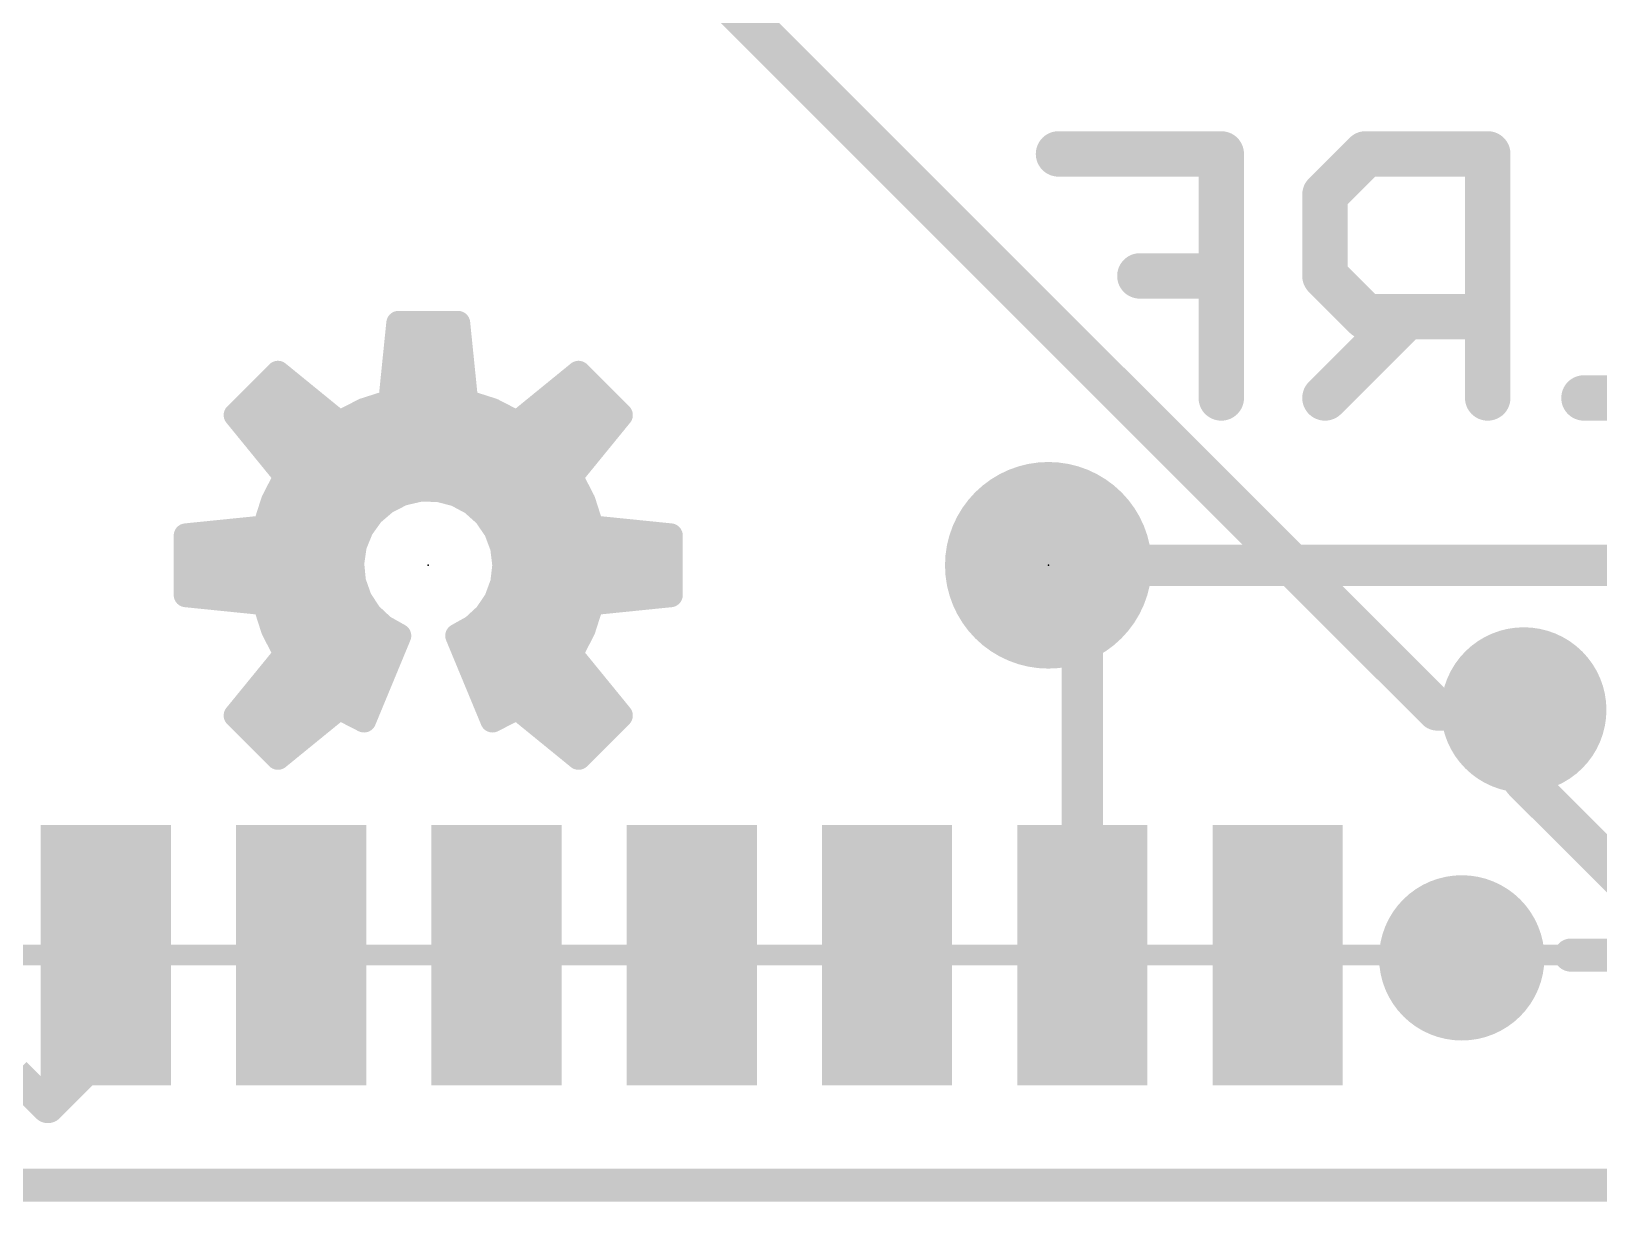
# Model space of a CAD drawing. Extents: x -0.1 to 42, y -11.4 to 16.1.
# Drawn here: x 15.34 to 24.97, y -0.1 to 7.09 of the extents above; entities that cross this region are included whole.
import ezdxf

# ---------------------------------------------------------------- set-up
doc = ezdxf.new("R2010")
doc.units = 0
for name, color, linetype in [('1', 12, 'CONTINUOUS'), ('16', 132, 'CONTINUOUS'), ('18', 110, 'CONTINUOUS'), ('20', 53, 'CONTINUOUS'), ('21', 41, 'CONTINUOUS'), ('22', 40, 'CONTINUOUS'), ('24', 53, 'CONTINUOUS'), ('51', 53, 'CONTINUOUS')]:
    doc.layers.add(name, color=color, linetype=linetype)

# ---------------------------------------------------------------- blocks, each defined once
blk = doc.blocks.new('PIE')
at = {"const_width": 0.5}
blk.add_lwpolyline([(0, -0.25, 1), (0, 0.25, 1), (0, -0.25)], format="xyb", dxfattribs=at)
blk = doc.blocks.new('RECT')
blk.add_solid([(-0.5, -0.5), (0.5, -0.5), (-0.5, 0.5), (0.5, 0.5)])
blk = doc.blocks.new('ROUNDV')
at = {"const_width": 0.5}
blk.add_lwpolyline([(0, -0.25, 1), (0, 0.25, 1), (0, -0.25)], format="xyb", dxfattribs=at)

msp = doc.modelspace()

# ---------------------------------------------------------------- linework, layer by layer
at = {"layer": '1'}
for points, const_width in [([(13.4, 13.5), (23.979, 2.921)], 0.254), ([(21.799, 3.601), (21.59, 3.81)], 0.254), ([(21.799, 1.414), (21.799, 3.601)], 0.254), ([(23.979, 2.921), (24.511, 2.921)], 0.254), ([(6.731, 0), (41.91, 0)], 0.2032)]:
    msp.add_lwpolyline(points, dxfattribs=dict(at, const_width=const_width))
at = {"layer": '1', "const_width": 0.127}
for points in [[(21.6349, 3.8549, 1), (21.5451, 3.7651)], [(21.8625, 3.601, 1), (21.7355, 3.601)], [(21.7541, 3.5561, 1), (21.8439, 3.6459)], [(23.979, 2.9845, 1), (23.979, 2.8575)], [(23.9341, 2.8761, 1), (24.0239, 2.9659)], [(24.511, 2.8575, 1), (24.511, 2.9845)], [(21.7355, 1.414, 1), (21.8625, 1.414)]]:
    msp.add_lwpolyline(points, format="xyb", dxfattribs=at)
at = {"layer": '16'}
for points, const_width in [([(30.788, 3.81), (21.59, 3.81)], 0.254), ([(24.511, 2.921), (24.511, 2.794)], 0.254), ([(24.511, 2.489), (24.511, 2.921)], 0.254), ([(26, 1), (24.511, 2.489)], 0.254), ([(15.6464, 1.0927), (15.6464, 0.686)], 0.2032), ([(15.443, 0.4826), (15.2397, 0.686)], 0.2032), ([(15.6464, 0.686), (15.443, 0.4826)], 0.2032), ([(6.731, 0), (41.91, 0)], 0.2032)]:
    msp.add_lwpolyline(points, dxfattribs=dict(at, const_width=const_width))
for points, const_width in [([(21.59, 3.8735, 1), (21.59, 3.7465)], 0.127), ([(24.5745, 2.921, 1), (24.4475, 2.921)], 0.127), ([(24.5745, 2.921, 1), (24.4475, 2.921)], 0.127), ([(24.4475, 2.794, 1), (24.5745, 2.794)], 0.127), ([(24.5559, 2.5339, 1), (24.4661, 2.4441)], 0.127), ([(24.4475, 2.489, 1), (24.5745, 2.489)], 0.127), ([(15.6972, 1.0927, 1), (15.5956, 1.0927)], 0.1016), ([(15.6823, 0.6501, 1), (15.6105, 0.7219)], 0.1016), ([(15.5956, 0.686, 1), (15.6972, 0.686)], 0.1016), ([(15.4071, 0.5185, 1), (15.4789, 0.4467)], 0.1016), ([(15.4071, 0.4467, 1), (15.4789, 0.5185)], 0.1016)]:
    msp.add_lwpolyline(points, format="xyb", dxfattribs=dict(at, const_width=const_width))
at = {"layer": '20', "const_width": 0.2032}
msp.add_lwpolyline([(0, 0), (41.91, 0)], dxfattribs=at)
at = {"layer": '21', "const_width": 0.2032}
msp.add_lwpolyline([(25.799, 1.414), (24.799, 1.414)], dxfattribs=at)
at = {"layer": '21', "const_width": 0.1016}
msp.add_lwpolyline([(24.799, 1.4648, 1), (24.799, 1.3632)], format="xyb", dxfattribs=at)
at = {"layer": '22'}
for points, const_width in [([(22.6525, 6.3386), (21.6526, 6.3386)], 0.2794), ([(22.6525, 4.8387), (22.6525, 6.3386)], 0.2794), ([(23.5397, 6.3386), (23.2897, 6.0886)], 0.2794), ([(24.2896, 6.3386), (23.5397, 6.3386)], 0.2794), ([(24.2896, 4.8387), (24.2896, 6.3386)], 0.2794), ([(23.2897, 6.0886), (23.2897, 5.5886)], 0.2794), ([(22.6525, 5.5886), (22.1525, 5.5886)], 0.2794), ([(23.2897, 5.5886), (23.5397, 5.3387)], 0.2794), ([(23.7897, 5.3387), (23.2897, 4.8387)], 0.2794), ([(23.5397, 5.3387), (24.2896, 5.3387)], 0.2794), ([(17.548, 4.8149), (17.5972, 5.2988)], 0.15), ([(17.5922, 5.25), (17.9678, 5.25)], 0.15), ([(17.5972, 5.2988), (17.9628, 5.2988)], 0.15), ([(17.9628, 5.2988), (18.012, 4.8149)], 0.15), ([(17.577, 5.1), (17.983, 5.1)], 0.15), ([(16.598, 4.7335), (16.8565, 4.992)], 0.15), ([(16.8145, 4.95), (16.908, 4.95)], 0.15), ([(16.8565, 4.992), (17.2335, 4.6846)], 0.15), ([(17.5617, 4.95), (17.9983, 4.95)], 0.15), ([(18.3265, 4.6846), (18.7035, 4.992)], 0.15), ([(18.652, 4.95), (18.7455, 4.95)], 0.15), ([(18.7035, 4.992), (18.962, 4.7335)], 0.15), ([(25.3811, 4.8387), (24.8811, 4.8387)], 0.2794), ([(16.6645, 4.8), (17.092, 4.8)], 0.15), ([(17.2335, 4.6846), (17.3853, 4.7628)], 0.15), ([(17.3853, 4.7628), (17.548, 4.8149)], 0.15), ([(17.5015, 4.8), (18.0585, 4.8)], 0.15), ([(18.012, 4.8149), (18.1747, 4.7628)], 0.15), ([(18.1747, 4.7628), (18.3265, 4.6846)], 0.15), ([(18.468, 4.8), (18.8955, 4.8)], 0.15), ([(16.9054, 4.3565), (16.598, 4.7335)], 0.15), ([(16.6661, 4.65), (18.8939, 4.65)], 0.15), ([(18.962, 4.7335), (18.6546, 4.3565)], 0.15), ([(16.7884, 4.5), (18.7716, 4.5)], 0.15), ([(16.8272, 4.2047), (16.9054, 4.3565)], 0.15), ([(18.6546, 4.3565), (18.7328, 4.2047)], 0.15), ([(16.902, 4.35), (18.6579, 4.35)], 0.15), ([(17.729, 4.2758), (17.6198, 4.2504)], 0.15), ([(17.8412, 4.2746), (17.729, 4.2758)], 0.15), ([(17.9499, 4.2468), (17.8412, 4.2746)], 0.15), ([(16.7751, 4.042), (16.8272, 4.2047)], 0.15), ([(16.8257, 4.2), (17.5204, 4.2)], 0.15), ([(17.5197, 4.1996), (17.4345, 4.1266)], 0.15), ([(17.6198, 4.2504), (17.5197, 4.1996)], 0.15), ([(18.0489, 4.1939), (17.9499, 4.2468)], 0.15), ([(18.0374, 4.2), (18.7343, 4.2)], 0.15), ([(18.1324, 4.119), (18.0489, 4.1939)], 0.15), ([(18.7328, 4.2047), (18.7849, 4.042)], 0.15), ([(17.4345, 4.1266), (17.3692, 4.0354)], 0.15), ([(18.1958, 4.0264), (18.1324, 4.119)], 0.15), ([(16.2912, 3.9928), (16.7751, 4.042)], 0.15), ([(16.2912, 3.6272), (16.2912, 3.9928)], 0.15), ([(16.7777, 4.05), (17.3796, 4.05)], 0.15), ([(17.3692, 4.0354), (17.3273, 3.9313)], 0.15), ([(18.1797, 4.05), (18.7823, 4.05)], 0.15), ([(18.2353, 3.9214), (18.1958, 4.0264)], 0.15), ([(18.7849, 4.042), (19.2688, 3.9928)], 0.15), ([(19.2688, 3.9928), (19.2688, 3.6272)], 0.15), ([(16.2912, 3.9), (17.3229, 3.9)], 0.15), ([(17.3273, 3.9313), (17.3115, 3.8202)], 0.15), ([(18.2488, 3.81), (18.2353, 3.9214)], 0.15), ([(18.2379, 3.9), (19.2688, 3.9)], 0.15), ([(17.3115, 3.8202), (17.3224, 3.7085)], 0.15), ([(18.2359, 3.7006), (18.2488, 3.81)], 0.15), ([(16.2912, 3.75), (17.3184, 3.75)], 0.15), ([(17.3224, 3.7085), (17.3597, 3.6027)], 0.15), ([(18.1977, 3.5972), (18.2359, 3.7006)], 0.15), ([(18.2417, 3.75), (19.2688, 3.75)], 0.15), ([(16.7751, 3.578), (16.2912, 3.6272)], 0.15), ([(16.5587, 3.6), (17.3614, 3.6)], 0.15), ([(17.3597, 3.6027), (17.421, 3.5087)], 0.15), ([(18.1365, 3.5055), (18.1977, 3.5972)], 0.15), ([(18.1988, 3.6), (19.0013, 3.6)], 0.15), ([(19.2688, 3.6272), (18.7849, 3.578)], 0.15), ([(16.8272, 3.4153), (16.7751, 3.578)], 0.15), ([(17.421, 3.5087), (17.5028, 3.432)], 0.15), ([(18.0556, 3.4307), (18.1365, 3.5055)], 0.15), ([(18.7849, 3.578), (18.7328, 3.4153)], 0.15), ([(16.8161, 3.45), (17.4836, 3.45)], 0.15), ([(16.9054, 3.2635), (16.8272, 3.4153)], 0.15), ([(17.5028, 3.432), (17.6006, 3.3769)], 0.15), ([(17.9594, 3.3769), (18.0556, 3.4307)], 0.15), ([(18.0764, 3.45), (18.7439, 3.45)], 0.15), ([(18.7328, 3.4153), (18.6546, 3.2635)], 0.15), ([(16.8866, 3.3), (17.5687, 3.3)], 0.15), ([(17.6006, 3.3769), (17.3853, 2.8572)], 0.15), ([(18.1747, 2.8572), (17.9594, 3.3769)], 0.15), ([(17.9913, 3.3), (18.6734, 3.3)], 0.15), ([(16.598, 2.8865), (16.9054, 3.2635)], 0.15), ([(18.6546, 3.2635), (18.962, 2.8865)], 0.15), ([(16.8129, 3.15), (17.5066, 3.15)], 0.15), ([(18.0534, 3.15), (18.7471, 3.15)], 0.15), ([(16.6905, 3), (17.4445, 3)], 0.15), ([(17.2335, 2.9354), (16.8565, 2.628)], 0.15), ([(17.3853, 2.8572), (17.2335, 2.9354)], 0.15), ([(18.1155, 3), (18.8695, 3)], 0.15), ([(18.3265, 2.9354), (18.1747, 2.8572)], 0.15), ([(18.7035, 2.628), (18.3265, 2.9354)], 0.15), ([(16.8565, 2.628), (16.598, 2.8865)], 0.15), ([(16.6345, 2.85), (17.1288, 2.85)], 0.15), ([(18.4312, 2.85), (18.9255, 2.85)], 0.15), ([(18.962, 2.8865), (18.7035, 2.628)], 0.15), ([(16.7845, 2.7), (16.9448, 2.7)], 0.15), ([(18.6152, 2.7), (18.7755, 2.7)], 0.15)]:
    msp.add_lwpolyline(points, dxfattribs=dict(at, const_width=const_width))
for points, const_width in [([(21.6526, 6.4084, 1), (21.6526, 6.2687)], 0.1397), ([(22.7223, 6.3386, 1), (22.5826, 6.3386)], 0.1397), ([(22.6525, 6.2687, 1), (22.6525, 6.4084)], 0.1397), ([(23.5397, 6.4084, 1), (23.5397, 6.2687)], 0.1397), ([(23.5891, 6.2892, 1), (23.4903, 6.388)], 0.1397), ([(24.3595, 6.3386, 1), (24.2198, 6.3386)], 0.1397), ([(24.2896, 6.2687, 1), (24.2896, 6.4084)], 0.1397), ([(23.3596, 6.0886, 1), (23.2199, 6.0886)], 0.1397), ([(23.2403, 6.138, 1), (23.3391, 6.0392)], 0.1397), ([(22.1525, 5.6585, 1), (22.1525, 5.5188)], 0.1397), ([(22.6525, 5.5188, 1), (22.6525, 5.6585)], 0.1397), ([(23.3391, 5.638, 1), (23.2403, 5.5392)], 0.1397), ([(23.2199, 5.5886, 1), (23.3596, 5.5886)], 0.1397), ([(23.5397, 5.4085, 1), (23.5397, 5.2688)], 0.1397), ([(23.4903, 5.2893, 1), (23.5891, 5.3881)], 0.1397), ([(23.8391, 5.2893, 1), (23.7403, 5.3881)], 0.1397), ([(24.2896, 5.2688, 1), (24.2896, 5.4085)], 0.1397), ([(17.5922, 5.2875, 1), (17.5922, 5.2125)], 0.075), ([(17.5972, 5.3363, 1), (17.5972, 5.2613)], 0.075), ([(17.6345, 5.295, 1), (17.5599, 5.3026)], 0.075), ([(18.0001, 5.3026, 1), (17.9255, 5.295)], 0.075), ([(17.9628, 5.2613, 1), (17.9628, 5.3363)], 0.075), ([(17.9678, 5.2125, 1), (17.9678, 5.2875)], 0.075), ([(17.577, 5.1375, 1), (17.577, 5.0625)], 0.075), ([(17.983, 5.0625, 1), (17.983, 5.1375)], 0.075), ([(16.8145, 4.9875, 1), (16.8145, 4.9125)], 0.075), ([(16.8802, 5.0211, 1), (16.8328, 4.9629)], 0.075), ([(16.883, 4.9655, 1), (16.83, 5.0185)], 0.075), ([(16.908, 4.9125, 1), (16.908, 4.9875)], 0.075), ([(17.5617, 4.9875, 1), (17.5617, 4.9125)], 0.075), ([(17.9983, 4.9125, 1), (17.9983, 4.9875)], 0.075), ([(18.652, 4.9875, 1), (18.652, 4.9125)], 0.075), ([(18.73, 5.0185, 1), (18.677, 4.9655)], 0.075), ([(18.7272, 4.9629, 1), (18.6798, 5.0211)], 0.075), ([(18.7455, 4.9125, 1), (18.7455, 4.9875)], 0.075), ([(23.2403, 4.8881, 1), (23.3391, 4.7893)], 0.1397), ([(24.8811, 4.9085, 1), (24.8811, 4.7689)], 0.1397), ([(16.6645, 4.8375, 1), (16.6645, 4.7625)], 0.075), ([(17.092, 4.7625, 1), (17.092, 4.8375)], 0.075), ([(17.3739, 4.7985, 1), (17.3968, 4.7271)], 0.075), ([(17.4025, 4.7295, 1), (17.3682, 4.7962)], 0.075), ([(17.5015, 4.8375, 1), (17.5015, 4.7625)], 0.075), ([(17.5107, 4.8187, 1), (17.5853, 4.8111)], 0.075), ([(17.5594, 4.7792, 1), (17.5366, 4.8506)], 0.075), ([(18.0234, 4.8506, 1), (18.0006, 4.7792)], 0.075), ([(17.9747, 4.8111, 1), (18.0493, 4.8187)], 0.075), ([(18.0585, 4.7625, 1), (18.0585, 4.8375)], 0.075), ([(18.1918, 4.7962, 1), (18.1575, 4.7295)], 0.075), ([(18.1632, 4.7271, 1), (18.1861, 4.7985)], 0.075), ([(18.468, 4.8375, 1), (18.468, 4.7625)], 0.075), ([(18.8955, 4.7625, 1), (18.8955, 4.8375)], 0.075), ([(22.5826, 4.8387, 1), (22.7223, 4.8387)], 0.1397), ([(24.2198, 4.8387, 1), (24.3595, 4.8387)], 0.1397), ([(16.6271, 4.7572, 1), (16.5689, 4.7098)], 0.075), ([(16.5715, 4.76, 1), (16.6245, 4.707)], 0.075), ([(16.6661, 4.6875, 1), (16.6661, 4.6125)], 0.075), ([(17.2163, 4.7179, 1), (17.2507, 4.6513)], 0.075), ([(17.2098, 4.6555, 1), (17.2572, 4.7137)], 0.075), ([(18.3028, 4.7137, 1), (18.3502, 4.6555)], 0.075), ([(18.3093, 4.6513, 1), (18.3437, 4.7179)], 0.075), ([(18.8939, 4.6125, 1), (18.8939, 4.6875)], 0.075), ([(18.9911, 4.7098, 1), (18.9329, 4.7572)], 0.075), ([(18.9355, 4.707, 1), (18.9885, 4.76)], 0.075), ([(16.7884, 4.5375, 1), (16.7884, 4.4625)], 0.075), ([(18.7716, 4.4625, 1), (18.7716, 4.5375)], 0.075), ([(16.9387, 4.3393, 1), (16.8721, 4.3737)], 0.075), ([(18.6879, 4.3737, 1), (18.6213, 4.3393)], 0.075), ([(16.902, 4.3875, 1), (16.902, 4.3125)], 0.075), ([(16.8763, 4.3328, 1), (16.9345, 4.3802)], 0.075), ([(17.7294, 4.3133, 1), (17.7286, 4.2383)], 0.075), ([(17.7375, 4.2393, 1), (17.7205, 4.3124)], 0.075), ([(17.8505, 4.3109, 1), (17.8319, 4.2383)], 0.075), ([(17.8408, 4.2371, 1), (17.8416, 4.3121)], 0.075), ([(18.6255, 4.3802, 1), (18.6837, 4.3328)], 0.075), ([(18.6579, 4.3125, 1), (18.6579, 4.3875)], 0.075), ([(16.8257, 4.2375, 1), (16.8257, 4.1625)], 0.075), ([(16.7938, 4.2218, 1), (16.8605, 4.1875)], 0.075), ([(16.8629, 4.1932, 1), (16.7915, 4.2161)], 0.075), ([(17.5027, 4.2331, 1), (17.5366, 4.1662)], 0.075), ([(17.5441, 4.1712, 1), (17.4953, 4.2281)], 0.075), ([(17.5204, 4.1625, 1), (17.5204, 4.2375)], 0.075), ([(17.6112, 4.2869, 1), (17.6283, 4.2138)], 0.075), ([(17.6367, 4.2169, 1), (17.6028, 4.2838)], 0.075), ([(17.9676, 4.2798, 1), (17.9322, 4.2137)], 0.075), ([(17.9406, 4.2104, 1), (17.9592, 4.2831)], 0.075), ([(18.0374, 4.2375, 1), (18.0374, 4.1625)], 0.075), ([(18.0739, 4.2218, 1), (18.0239, 4.166)], 0.075), ([(18.0312, 4.1608, 1), (18.0666, 4.227)], 0.075), ([(18.7685, 4.2161, 1), (18.6971, 4.1932)], 0.075), ([(18.6995, 4.1875, 1), (18.7662, 4.2218)], 0.075), ([(18.7343, 4.1625, 1), (18.7343, 4.2375)], 0.075), ([(17.4101, 4.155, 1), (17.4589, 4.0981)], 0.075), ([(17.465, 4.1047, 1), (17.404, 4.1484)], 0.075), ([(18.1634, 4.1402, 1), (18.1015, 4.0978)], 0.075), ([(18.1074, 4.0911, 1), (18.1575, 4.1469)], 0.075), ([(16.3287, 3.9928, 1), (16.2537, 3.9928)], 0.075), ([(16.2874, 4.0301, 1), (16.295, 3.9555)], 0.075), ([(16.7394, 4.0534, 1), (16.8108, 4.0306)], 0.075), ([(16.7777, 4.0875, 1), (16.7777, 4.0125)], 0.075), ([(16.7789, 4.0047, 1), (16.7713, 4.0793)], 0.075), ([(17.3387, 4.0572, 1), (17.3996, 4.0135)], 0.075), ([(17.4039, 4.0214, 1), (17.3344, 4.0494)], 0.075), ([(17.3796, 4.0125, 1), (17.3796, 4.0875)], 0.075), ([(18.1797, 4.0875, 1), (18.1797, 4.0125)], 0.075), ([(18.2309, 4.0396, 1), (18.1607, 4.0132)], 0.075), ([(18.1649, 4.0052, 1), (18.2268, 4.0476)], 0.075), ([(18.7887, 4.0793, 1), (18.7811, 4.0047)], 0.075), ([(18.7492, 4.0306, 1), (18.8206, 4.0534)], 0.075), ([(18.7823, 4.0125, 1), (18.7823, 4.0875)], 0.075), ([(19.3063, 3.9928, 1), (19.2313, 3.9928)], 0.075), ([(19.265, 3.9555, 1), (19.2726, 4.0301)], 0.075), ([(16.2912, 3.9375, 1), (16.2912, 3.8625)], 0.075), ([(17.2925, 3.9452, 1), (17.3621, 3.9173)], 0.075), ([(17.3645, 3.926, 1), (17.2902, 3.9366)], 0.075), ([(17.3229, 3.8625, 1), (17.3229, 3.9375)], 0.075), ([(18.2726, 3.9259, 1), (18.1981, 3.9169)], 0.075), ([(18.2003, 3.9082, 1), (18.2704, 3.9346)], 0.075), ([(18.2379, 3.9375, 1), (18.2379, 3.8625)], 0.075), ([(19.2688, 3.8625, 1), (19.2688, 3.9375)], 0.075), ([(17.3488, 3.8238, 1), (17.2741, 3.8165)], 0.075), ([(17.2743, 3.8255, 1), (17.3486, 3.8149)], 0.075), ([(18.286, 3.8056, 1), (18.2116, 3.8144)], 0.075), ([(18.2116, 3.8055, 1), (18.286, 3.8145)], 0.075), ([(16.2912, 3.7875, 1), (16.2912, 3.7125)], 0.075), ([(17.3578, 3.721, 1), (17.2871, 3.6961)], 0.075), ([(17.3184, 3.7125, 1), (17.3184, 3.7875)], 0.075), ([(18.271, 3.6876, 1), (18.2007, 3.7135)], 0.075), ([(18.2417, 3.7875, 1), (18.2417, 3.7125)], 0.075), ([(19.2688, 3.7125, 1), (19.2688, 3.7875)], 0.075), ([(16.295, 3.6645, 1), (16.2874, 3.5899)], 0.075), ([(16.2537, 3.6272, 1), (16.3287, 3.6272)], 0.075), ([(16.5587, 3.6375, 1), (16.5587, 3.5625)], 0.075), ([(17.2851, 3.7048, 1), (17.3598, 3.7122)], 0.075), ([(17.3911, 3.6231, 1), (17.3282, 3.5822)], 0.075), ([(17.3614, 3.5625, 1), (17.3614, 3.6375)], 0.075), ([(18.1988, 3.6375, 1), (18.1988, 3.5625)], 0.075), ([(18.2289, 3.5763, 1), (18.1665, 3.618)], 0.075), ([(18.1986, 3.705, 1), (18.2731, 3.6962)], 0.075), ([(19.0013, 3.5625, 1), (19.0013, 3.6375)], 0.075), ([(19.2313, 3.6272, 1), (19.3063, 3.6272)], 0.075), ([(19.2726, 3.5899, 1), (19.265, 3.6645)], 0.075), ([(16.8108, 3.5894, 1), (16.7394, 3.5666)], 0.075), ([(16.7713, 3.5407, 1), (16.7789, 3.6153)], 0.075), ([(17.3243, 3.5902, 1), (17.395, 3.6151)], 0.075), ([(17.4466, 3.536, 1), (17.3953, 3.4813)], 0.075), ([(17.3895, 3.4882, 1), (17.4524, 3.5292)], 0.075), ([(18.1053, 3.5264, 1), (18.1677, 3.4847)], 0.075), ([(18.1619, 3.478, 1), (18.111, 3.5331)], 0.075), ([(18.1625, 3.6101, 1), (18.2329, 3.5842)], 0.075), ([(18.7811, 3.6153, 1), (18.7887, 3.5407)], 0.075), ([(18.8206, 3.5666, 1), (18.7492, 3.5894)], 0.075), ([(16.8161, 3.4875, 1), (16.8161, 3.4125)], 0.075), ([(16.8605, 3.4325, 1), (16.7938, 3.3982)], 0.075), ([(17.5212, 3.4646, 1), (17.4844, 3.3993)], 0.075), ([(17.4772, 3.4046, 1), (17.5285, 3.4593)], 0.075), ([(17.4836, 3.4125, 1), (17.4836, 3.4875)], 0.075), ([(18.0301, 3.4583, 1), (18.081, 3.4032)], 0.075), ([(18.0739, 3.398, 1), (18.0372, 3.4635)], 0.075), ([(18.0764, 3.4875, 1), (18.0764, 3.4125)], 0.075), ([(18.7662, 3.3982, 1), (18.6995, 3.4325)], 0.075), ([(18.7439, 3.4125, 1), (18.7439, 3.4875)], 0.075), ([(16.7915, 3.4039, 1), (16.8629, 3.4268)], 0.075), ([(16.8866, 3.3375, 1), (16.8866, 3.2625)], 0.075), ([(17.6352, 3.3625, 1), (17.566, 3.3913)], 0.075), ([(17.5687, 3.2625, 1), (17.5687, 3.3375)], 0.075), ([(17.5822, 3.3442, 1), (17.619, 3.4096)], 0.075), ([(17.994, 3.3913, 1), (17.9248, 3.3625)], 0.075), ([(17.9411, 3.4096, 1), (17.9777, 3.3442)], 0.075), ([(17.9913, 3.3375, 1), (17.9913, 3.2625)], 0.075), ([(18.6734, 3.2625, 1), (18.6734, 3.3375)], 0.075), ([(18.6971, 3.4268, 1), (18.7685, 3.4039)], 0.075), ([(16.8721, 3.2463, 1), (16.9387, 3.2807)], 0.075), ([(16.9345, 3.2398, 1), (16.8763, 3.2872)], 0.075), ([(18.6837, 3.2872, 1), (18.6255, 3.2398)], 0.075), ([(18.6213, 3.2807, 1), (18.6879, 3.2463)], 0.075), ([(16.8129, 3.1875, 1), (16.8129, 3.1125)], 0.075), ([(17.5066, 3.1125, 1), (17.5066, 3.1875)], 0.075), ([(18.0534, 3.1875, 1), (18.0534, 3.1125)], 0.075), ([(18.7471, 3.1125, 1), (18.7471, 3.1875)], 0.075), ([(16.6905, 3.0375, 1), (16.6905, 2.9625)], 0.075), ([(17.2507, 2.9687, 1), (17.2163, 2.9021)], 0.075), ([(17.2572, 2.9063, 1), (17.2098, 2.9645)], 0.075), ([(17.4445, 2.9625, 1), (17.4445, 3.0375)], 0.075), ([(18.1155, 3.0375, 1), (18.1155, 2.9625)], 0.075), ([(18.3502, 2.9645, 1), (18.3028, 2.9063)], 0.075), ([(18.3437, 2.9021, 1), (18.3093, 2.9687)], 0.075), ([(18.8695, 2.9625, 1), (18.8695, 3.0375)], 0.075), ([(16.6245, 2.913, 1), (16.5715, 2.86)], 0.075), ([(16.5689, 2.9102, 1), (16.6271, 2.8628)], 0.075), ([(16.6345, 2.8875, 1), (16.6345, 2.8125)], 0.075), ([(17.1288, 2.8125, 1), (17.1288, 2.8875)], 0.075), ([(17.3507, 2.8716, 1), (17.4199, 2.8428)], 0.075), ([(17.3681, 2.8239, 1), (17.4025, 2.8905)], 0.075), ([(18.1575, 2.8905, 1), (18.1919, 2.8239)], 0.075), ([(18.1401, 2.8428, 1), (18.2093, 2.8716)], 0.075), ([(18.4312, 2.8875, 1), (18.4312, 2.8125)], 0.075), ([(18.9255, 2.8125, 1), (18.9255, 2.8875)], 0.075), ([(18.9329, 2.8628, 1), (18.9911, 2.9102)], 0.075), ([(18.9885, 2.86, 1), (18.9355, 2.913)], 0.075), ([(16.7845, 2.7375, 1), (16.7845, 2.6625)], 0.075), ([(16.9448, 2.6625, 1), (16.9448, 2.7375)], 0.075), ([(18.6152, 2.7375, 1), (18.6152, 2.6625)], 0.075), ([(18.7755, 2.6625, 1), (18.7755, 2.7375)], 0.075), ([(16.8328, 2.6571, 1), (16.8802, 2.5989)], 0.075), ([(16.83, 2.6015, 1), (16.883, 2.6545)], 0.075), ([(18.677, 2.6545, 1), (18.73, 2.6015)], 0.075), ([(18.6798, 2.5989, 1), (18.7272, 2.6571)], 0.075)]:
    msp.add_lwpolyline(points, format="xyb", dxfattribs=dict(at, const_width=const_width))
at = {"layer": '24'}
for p in [(17.78, 3.81), (21.59, 3.81)]:
    msp.add_point(p, dxfattribs=at)
at = {"layer": '51', "const_width": 0.127}
msp.add_lwpolyline([(-0.001, 1.414), (25.799, 1.414)], dxfattribs=at)

# ---------------------------------------------------------------- block references
at = {"layer": '1', "xscale": 0.8, "yscale": 1.6, "rotation": 180}
for p in [(15.799, 1.414), (16.999, 1.414), (18.199, 1.414), (19.399, 1.414), (20.599, 1.414), (21.799, 1.414), (22.999, 1.414)]:
    msp.add_blockref('RECT', p, dxfattribs=at)
at = {"layer": '16', "xscale": 1.27, "yscale": 1.27}
msp.add_blockref('PIE', (21.59, 3.81), dxfattribs=at)
at = {"layer": '18', "xscale": 1.016, "yscale": 1.016}
for p in [(21.59, 3.81), (21.59, 3.81), (24.511, 2.921), (24.511, 2.921), (24.13, 1.397), (24.13, 1.397)]:
    msp.add_blockref('ROUNDV', p, dxfattribs=at)

doc.saveas('drawing.dxf')
